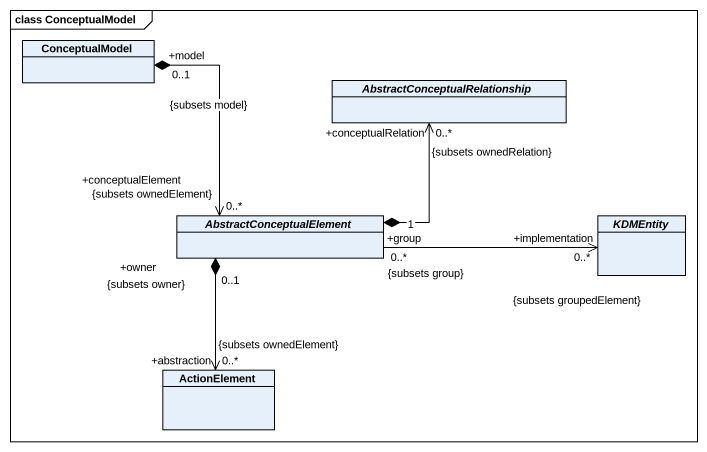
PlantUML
@startuml
mainframe class ConceptualModel
hide circle
hide empty members
class ConceptualModel
abstract class "AbstractConceptualRelationship" as AbstractConceptualRelationsh
abstract class AbstractConceptualElement
abstract class KDMEntity
class ActionElement
ConceptualModel "+model\n0..1\n{subsets model}" *--> "+conceptualElement\n0..*\n{subsets ownedElement}" AbstractConceptualElement
AbstractConceptualElement "1" *-up-> "+conceptualRelation\n0..*\n{subsets ownedRelation}" AbstractConceptualRelationsh
AbstractConceptualElement "+group\n0..*\n{subsets group}" -right-> "+implementation\n0..*\n{subsets groupedElement}" KDMEntity
AbstractConceptualElement "+owner\n0..1\n{subsets owner}" *--> "+abstraction\n0..*\n{subsets ownedElement}" ActionElement
@enduml
